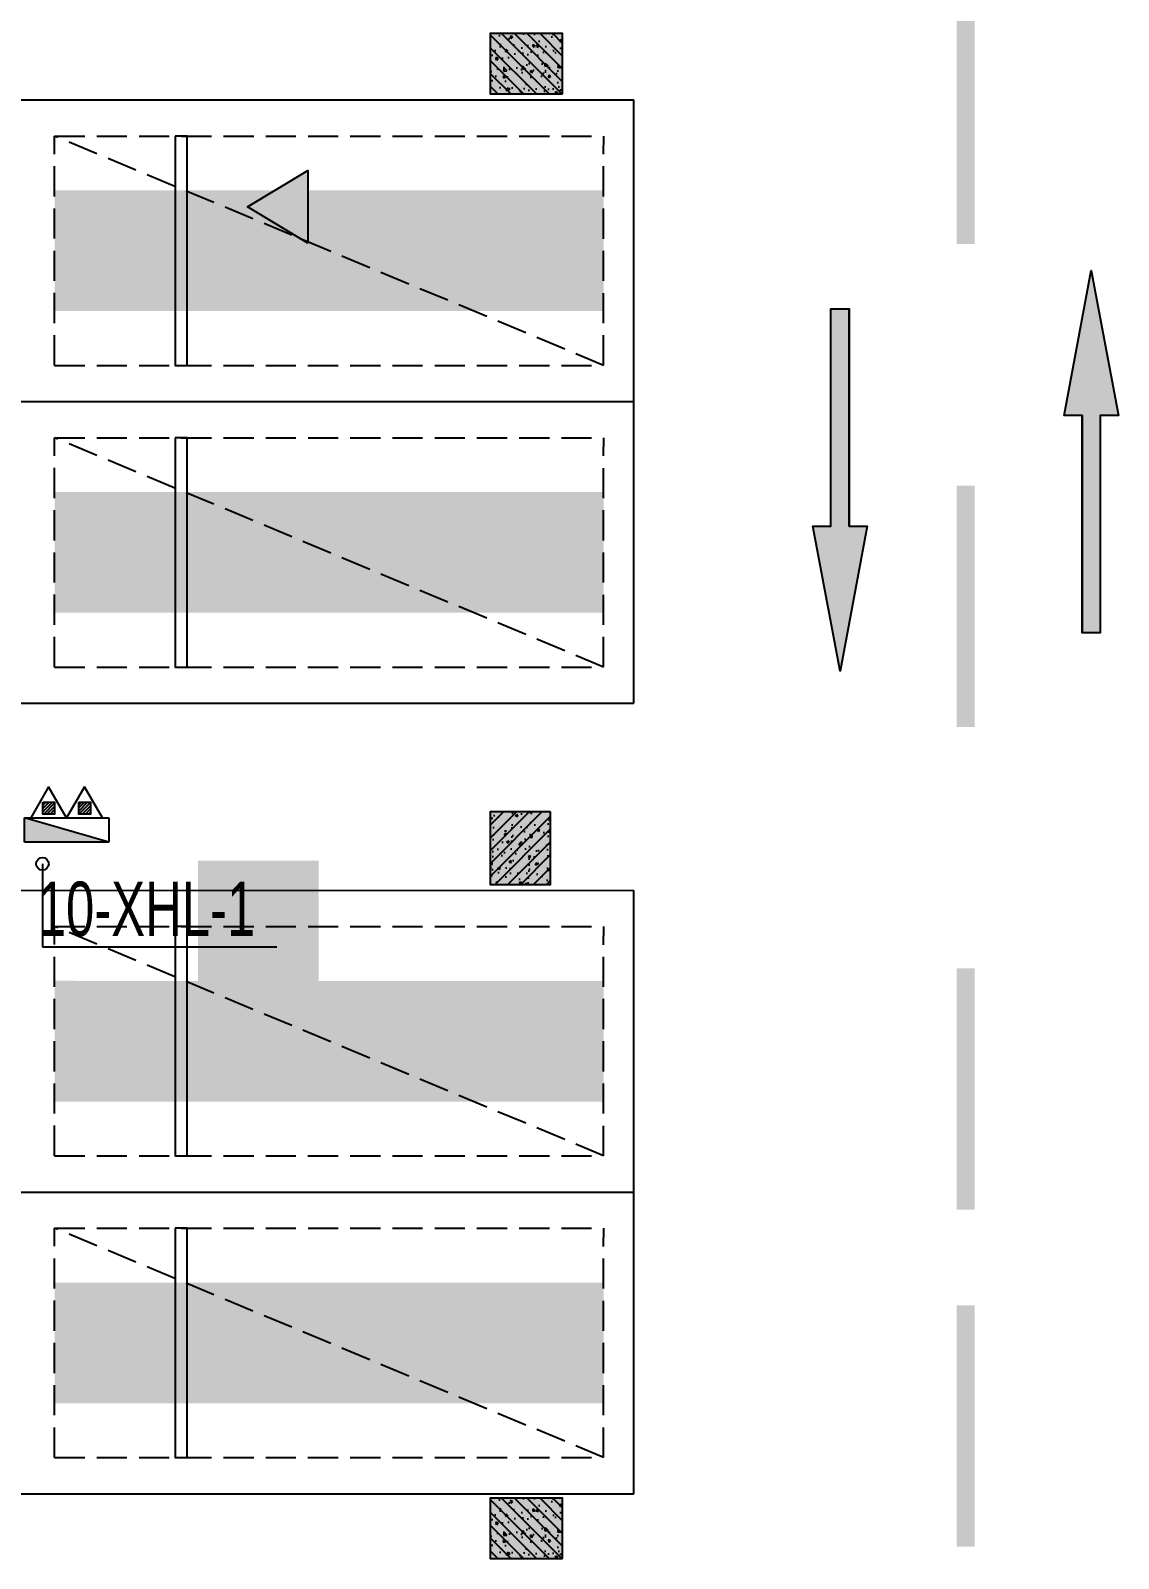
# Model space of a CAD drawing. Extents: x -1338203 to 1886333, y -783476 to 1038610.
# Drawn here: x 712458 to 721472, y -341547 to -328886 of the extents above; entities that cross this region are included whole.
import ezdxf

# ---------------------------------------------------------------- set-up
doc = ezdxf.new("R2010")
doc.units = 0
doc.header["$LTSCALE"] = 1000
doc.header["$MEASUREMENT"] = 0
doc.linetypes.add('A-001-平面B2$0$__DASH', pattern=[0.35, 0.25, -0.1])
for name, color, linetype in [('A-001-车位参照B2$0$A-001-车位参照B2$0$0A-P-PKNG-CAR(A)', 43, 'Continuous'), ('p-a-core', 1, 'Continuous'), ('p-a-regular', 5, 'Continuous'), ('S001地下二墙柱$0$S001地下二墙柱$0$0S-CC-LINE', 52, 'Continuous'), ('S001地下二墙柱$0$S001地下二墙柱$0$0S-CW-HATCH', 251, 'Continuous'), ('S001地下二墙柱$0$S001地下二墙柱$0$0S-CW-HATCH-UP', 251, 'Continuous'), ('中心线', 42, 'Continuous'), ('地面指向箭头', 7, 'Continuous'), ('负二层消火栓$0$负二层消火栓$0$0P-ACC-FH', 7, 'Continuous'), ('负二层消火栓$0$负二层消火栓$0$0P-DIM-FH', 3, 'Continuous'), ('负二层消火栓$0$负二层消火栓$0$0P-VPIPE-FH', 1, 'Continuous'), ('负二层消火栓$0$负二层消火栓$1$0P-EQUIP-FH', 7, 'Continuous')]:
    doc.layers.add(name, color=color, linetype=linetype)
doc.styles.add('负二层消火栓$0$负二层消火栓$0$AAD-S', font='aad-s.shx', dxfattribs={"width": 0.7, "bigfont": 'aad-hztxt.shx'})

# ---------------------------------------------------------------- blocks, each defined once
blk = doc.blocks.new('负二层消火栓$0$负二层消火栓$1$$TwtSys$00000546')
h = blk.add_hatch()
h.set_pattern_fill('ANSI31', color=256, scale=200, style=0)
h.set_pattern_definition([(45, (-38543.80223862439, -6670.830405693208), (-17.67766952966369, 17.67766952966369), [])])
h.paths.add_polyline_path([(-64.92232553117356, 173.7449990885525), (64.922325531159, 173.7449990885525), (64.922325531159, 43.90034802621994), (-64.92232553117356, 43.90034802621994)])
for points in [[(0, 343.6163707387423), (-198.3870041439732, 0), (198.3870041439732, 0)], [(-64.92232553117356, 173.7449990885525), (64.922325531159, 173.7449990885525), (64.922325531159, 43.90034802621994), (-64.92232553117356, 43.90034802621994)]]:
    blk.add_lwpolyline(points, close=True)
blk = doc.blocks.new('负二层消火栓$0$负二层消火栓$0$$TwtSys$00000434')
for p, q in [((-0.5, 0.5), (-0.5, -0.5)), ((-0.5, -0.5), (0.5, 0.5)), ((0.5, 0.5), (-0.5, 0.5)), ((0.5, -0.5), (0.5, 0.5)), ((-0.5, -0.5), (0.5, -0.5))]:
    blk.add_line(p, q)
blk.add_solid([(0.5, -0.5), (0.5, 0.5), (-0.5, -0.5)])
blk = doc.blocks.new('负二层消火栓')
at = {"layer": '负二层消火栓$0$负二层消火栓$0$0P-DIM-FH'}
for p, q in [((-53808.76518129488, -172180.0143940614), (-53808.76518129488, -172867.6943584192)), ((-53808.76518129488, -172867.6943584192), (-51868.1102965856, -172867.6943584192))]:
    blk.add_line(p, q, dxfattribs=at)
at = {"layer": '负二层消火栓$0$负二层消火栓$0$0P-VPIPE-FH', "linetype": 'Continuous'}
blk.add_circle((-53808.76518129488, -172180.0143940614), 52.5, dxfattribs=at)
at = {"layer": '负二层消火栓$0$负二层消火栓$0$0P-ACC-FH', "xscale": -700, "yscale": 200, "zscale": 700}
blk.add_blockref('负二层消火栓$0$负二层消火栓$0$$TwtSys$00000434', (-53608.76518129488, -171900.0143940614), dxfattribs=at)
at = {"layer": '负二层消火栓$0$负二层消火栓$1$0P-EQUIP-FH', "xscale": 0.75, "yscale": 0.75, "zscale": 0.75}
for p in [(-53757.55550406571, -171800.0154728307, 799.9981982380976), (-53459.97499784967, -171800.0154728307, 799.9981982380976)]:
    blk.add_blockref('负二层消火栓$0$负二层消火栓$1$$TwtSys$00000546', p, dxfattribs=at)
at = {"layer": '负二层消火栓$0$负二层消火栓$0$0P-DIM-FH', "color": 7, "style": '负二层消火栓$0$负二层消火栓$0$AAD-S', "width": 0.7}
blk.add_text('10-XHL-1', height=450, dxfattribs=at).set_placement((-53848.1102965856, -172777.6943584192))
blk = doc.blocks.new('S001地下二墙柱')
at = {"layer": 'S001地下二墙柱$0$S001地下二墙柱$0$0S-CW-HATCH'}
h = blk.add_hatch(color=256, dxfattribs=at)
h.dxf.hatch_style = 1
h.paths.add_polyline_path([(-49498.75519263977, -165800.0611227624), (-49498.75519263977, -165300.0611227624), (-50098.75519263977, -165300.0611227624), (-50098.75519263977, -165800.0611227624)])
h = blk.add_hatch(color=256, dxfattribs=at)
h.dxf.hatch_style = 1
h.paths.add_polyline_path([(-49598.76141808229, -171750.0143940613), (-50098.76141808229, -171750.0143940613), (-50098.76141808229, -172350.0143940613), (-49598.76141808229, -172350.0143940613)])
h = blk.add_hatch(color=256, dxfattribs=at)
h.dxf.hatch_style = 1
h.paths.add_polyline_path([(-49498.76141808229, -177935.8904461758), (-49498.76141808229, -177435.8904461758), (-50098.76141808229, -177435.8904461758), (-50098.76141808229, -177935.8904461758)])
at = {"layer": 'S001地下二墙柱$0$S001地下二墙柱$0$0S-CW-HATCH-UP'}
h = blk.add_hatch(dxfattribs=at)
h.set_pattern_fill('钢筋混凝土', color=256, scale=30, angle=-90.00000000000001)
h.set_pattern_definition([(315, (-40547.02823196584, -198110.7937252749), (53.03300858899107, 53.03300858899105), []), (320, (-40547.02823196584, -198110.7937252749), (-18.82564049477857, -215.178054780226), [22.5, -247.5]), (265, (-40547.02823196584, -198110.7937252749), (225.6576401100035, 41.62540008389996), [18, -198]), (10.45139999999999, (-40548.5970339668, -198128.7252292749), (206.831862618286, -173.5528145142065), [19.122057, -210.3426336]), (316.1842, (-40487.02823196584, -198110.7937252749), (-49.65570429870548, -320.1723145876933), [33.74999999999982, -371.2499999999986]), (6.635599999999986, (-40491.16622406663, -198137.474748775), (292.2353612701324, -280.3988116646111), [28.68308639999907, -315.5138999999851]), (261.1841999999999, (-40487.02823196584, -198110.7937252749), (292.2355802775973, -280.3985835400882), [26.99999999999908, -296.9999999999852]), (291, (-40502.02823196584, -198140.7937252749), (-120.7856671996017, -179.0721156355385), [22.5, -247.5]), (236, (-40502.02823196584, -198140.7937252749), (217.5450135140559, -72.99459957647456), [18, -198]), (341.4514, (-40512.09371376457, -198155.7163951749), (96.75914901298567, -252.066788574447), [19.122057, -210.3426336]), (307.5, (-40547.02823196584, -198110.7937252749), (99.86815614939344, -3.647956595187219), [0, -195.5999999999986, 0, -200.9999999999986, 0, -198.7499999999986]), (277.5, (-40547.02823196584, -198110.7937252749), (118.3235135647081, -78.92086123264461), [0, -114.6, 0, -191.1, 0, -75.74999999999999]), (237.5, (-40547.02823196584, -198043.8937252749), (-6.766461520313956, -160.1467308517227), [0, -75, 0, -234, 0, -310.5]), (227.5, (-40547.02823196584, -198013.8937252749), (30.03149469969529, -174.9558508027159), [0, -97.5, 0, -155.4, 0, -220.5])])
h.paths.add_polyline_path([(-49498.75519263977, -165800.0611227624), (-49498.75519263977, -165300.0611227624), (-50098.75519263977, -165300.0611227624), (-50098.75519263977, -165800.0611227624)])
h = blk.add_hatch(dxfattribs=at)
h.set_pattern_fill('钢筋混凝土', color=256, scale=30)
h.set_pattern_definition([(45, (-17288.02881556796, -162798.2874333874), (-53.03300858899106, 53.03300858899107), []), (49.99999999999999, (-17288.02881556796, -162798.2874333874), (215.178054780226, -18.82564049477853), [22.5, -247.5]), (355, (-17288.02881556796, -162798.2874333874), (-41.6254000839, 225.6576401100035), [18, -198]), (100.4514, (-17270.09731156798, -162799.8562353874), (173.5528145142065, 206.8318626182861), [19.122057, -210.3426336]), (46.18420000000002, (-17288.02881556796, -162738.2874333874), (320.1723145876933, -49.65570429870542), [33.74999999999802, -371.2499999999842]), (96.6356, (-17261.3477920671, -162742.4254254874), (280.398811664611, 292.2353612701325), [28.6830864, -315.5139]), (351.1842, (-17288.02881556796, -162738.2874333874), (280.3985835400882, 292.2355802775974), [27, -297]), (21, (-17258.02881556796, -162753.2874333874), (179.0721156355385, -120.7856671996016), [22.5, -247.5]), (326.0000000000001, (-17258.02881556796, -162753.2874333874), (72.99459957647451, 217.5450135140559), [18, -198]), (71.4514, (-17243.10614566924, -162763.3529151874), (252.066788574447, 96.75914901298572), [19.122057, -210.3426336]), (37.50000000000001, (-17288.02881556796, -162798.2874333874), (3.647956595187201, 99.86815614939344), [0, -195.6, 0, -201, 0, -198.75]), (7.499999999999999, (-17288.02881556796, -162798.2874333874), (78.92086123264458, 118.3235135647081), [0, -114.6, 0, -191.1, 0, -75.75]), (327.5, (-17354.92881556833, -162798.2874333874), (160.1467308517227, -6.766461520313927), [0, -75, 0, -234, 0, -310.5]), (317.5, (-17384.92881556833, -162798.2874333874), (174.9558508027159, 30.03149469969532), [0, -97.5, 0, -155.4, 0, -220.5])])
h.paths.add_polyline_path([(-49598.76141808229, -171750.0143940613), (-50098.76141808229, -171750.0143940613), (-50098.76141808229, -172350.0143940613), (-49598.76141808229, -172350.0143940613)])
h = blk.add_hatch(dxfattribs=at)
h.set_pattern_fill('钢筋混凝土', color=256, scale=30, angle=-90.00000000000001)
h.set_pattern_definition([(315, (-40547.03445740836, -210246.6230486882), (53.03300858899107, 53.03300858899105), []), (320, (-40547.03445740836, -210246.6230486882), (-18.82564049477857, -215.178054780226), [22.5, -247.5]), (265, (-40547.03445740836, -210246.6230486882), (225.6576401100035, 41.62540008389996), [18, -198]), (10.45139999999999, (-40548.60325940745, -210264.5545526882), (206.831862618286, -173.5528145142065), [19.122057, -210.3426336]), (316.1842, (-40487.03445740836, -210246.6230486882), (-49.65570429870548, -320.1723145876933), [33.74999999999982, -371.2499999999986]), (6.635599999999986, (-40491.17244950728, -210273.3040721883), (292.2353612701324, -280.3988116646111), [28.68308639999905, -315.5138999999848]), (261.1841999999999, (-40487.03445740836, -210246.6230486882), (292.2355802775973, -280.3985835400882), [26.99999999999905, -296.9999999999849]), (291, (-40502.03445740836, -210276.6230486882), (-120.7856671996017, -179.0721156355385), [22.5, -247.5]), (236, (-40502.03445740836, -210276.6230486882), (217.5450135140559, -72.99459957647456), [18, -198]), (341.4514, (-40512.09993920708, -210291.5457185882), (96.75914901298567, -252.066788574447), [19.122057, -210.3426336]), (307.5, (-40547.03445740836, -210246.6230486882), (99.86815614939344, -3.647956595187219), [0, -195.5999999999986, 0, -200.9999999999986, 0, -198.7499999999986]), (277.5, (-40547.03445740836, -210246.6230486882), (118.3235135647081, -78.92086123264461), [0, -114.6, 0, -191.1, 0, -75.74999999999999]), (237.5, (-40547.03445740836, -210179.7230486882), (-6.766461520313956, -160.1467308517227), [0, -75, 0, -234, 0, -310.5]), (227.5, (-40547.03445740836, -210149.7230486882), (30.03149469969529, -174.9558508027159), [0, -97.5, 0, -155.4, 0, -220.5])])
h.paths.add_polyline_path([(-49498.76141808229, -177935.8904461758), (-49498.76141808229, -177435.8904461758), (-50098.76141808229, -177435.8904461758), (-50098.76141808229, -177935.8904461758)])
at = {"layer": 'S001地下二墙柱$0$S001地下二墙柱$0$0S-CC-LINE', "color": 1}
for points in [[(-49498.75519263977, -165800.0611227624), (-49498.75519263977, -165300.0611227624), (-50098.75519263977, -165300.0611227624), (-50098.75519263977, -165800.0611227624)], [(-49598.76141808229, -171750.0143940613), (-50098.76141808229, -171750.0143940613), (-50098.76141808229, -172350.0143940613), (-49598.76141808229, -172350.0143940613)]]:
    blk.add_lwpolyline(points, close=True, dxfattribs=at)
at = {"layer": 'S001地下二墙柱$0$S001地下二墙柱$0$0S-CC-LINE', "color": 4}
blk.add_lwpolyline([(-49498.76141808229, -177935.8904461758), (-49498.76141808229, -177435.8904461758), (-50098.76141808229, -177435.8904461758), (-50098.76141808229, -177935.8904461758)], close=True, dxfattribs=at)
blk = doc.blocks.new('直行')
at = {"layer": '地面指向箭头'}
blk.add_hatch(color=251, dxfattribs=at).paths.add_polyline_path([(-29241.18088326603, 4059962.360158878), (-29466.27287976909, 4058761.86951086), (-29316.21154876752, 4058761.86951086), (-29316.21154876659, 4056961.133538832), (-29166.15021776455, 4056961.133538832), (-29166.15021776501, 4058761.86951086), (-29016.0888867625, 4058761.86951086)])
at = {"layer": '地面指向箭头', "color": 251}
blk.add_lwpolyline([(-29316.21154876472, 4058761.869510867), (-29316.21154876472, 4056961.133538832), (-29316.21154876472, 4058761.869510867), (-29316.21154876472, 4058761.869510867), (-29466.27287976723, 4058761.869510867), (-29241.18088326324, 4059962.36015889), (-29016.08888675878, 4058761.869510867), (-29166.15021776175, 4058761.869510867), (-29166.15021776129, 4056961.133538832), (-29316.21154876472, 4056961.133538832), (-29316.21154876472, 4056961.133538832)], dxfattribs=at)
blk = doc.blocks.new('A$C3d42903c')
at = {"layer": '中心线', "color": 251, "const_width": 150}
for points in [[(307560.2413701406, 200582.78725531), (307560.2413701406, 198582.78725531)], [(307560.2413701406, 196582.78725531), (307560.2413701406, 194582.78725531)], [(307560.2413701406, 192582.78725531), (307560.2413701406, 190582.78725531)], [(307560.2413701406, 189788.7252428107), (307560.2413701406, 187788.7252428107)]]:
    blk.add_lwpolyline(points, dxfattribs=at)
at = {"layer": '地面指向箭头', "color": 251}
blk.add_blockref('直行', (337842.3217482195, -3861599.028817023), dxfattribs=at)
at = {"layer": '地面指向箭头', "color": 251, "rotation": 180}
blk.add_blockref('直行', (277278.1609920616, 4255007.205535723), dxfattribs=at)
blk = doc.blocks.new('A$Cb720460c')
at = {"layer": '地面指向箭头'}
h = blk.add_hatch(color=251, dxfattribs=at)
h.dxf.hatch_style = 1
h.paths.add_polyline_path([(302110.414500813, 198591.8720880379), (301610.4146350906, 198891.8723118338), (302110.4147693682, 199191.8720880378)])
at = {"layer": '地面指向箭头', "color": 251, "elevation": 1.056517075728393e-10, "flags": 128}
blk.add_lwpolyline([(302110.414500813, 198591.8720880379), (301610.4146350906, 198891.8723118338), (302110.4147693682, 199191.8720880378), (302110.414500813, 198591.8720880379)], dxfattribs=at)
blk = doc.blocks.new('A-001-车位参照B2$0$A-001-车位参照B2$0$ddd')
for p, q in [((0.1196331636165269, 2499.734631010215), (5300.119627203792, 2499.986558642588)), ((0.1196331636165269, 2499.734631010215), (0.2384704556898214, -0.2653666055994108)), ((5300.119627203792, 2499.986558642588), (5300.238464436203, -0.01343849650584161)), ((0.2384704556898214, -0.2653666055994108), (5300.238464436203, -0.01343849650584161))]:
    blk.add_line(p, q)
at = {"linetype": 'A-001-平面B2$0$__DASH'}
for p, q in [((500.1338930671918, 2199.758391137235), (5050.133887941134, 2199.974675002741)), ((500.1338930671918, 2199.758391137235), (500.2242094210233, 299.7583935214207)), ((5050.133887941134, 2199.974675002741), (5050.224204235303, 299.9746773870429)), ((500.2242094210233, 299.7583935214207), (5050.224204235303, 299.9746773870429))]:
    blk.add_line(p, q, dxfattribs=at)
blk.add_lwpolyline([(5050.133887941134, 2199.974675002741), (500.2242094210233, 299.7583935214207)], dxfattribs=at)
blk.add_lwpolyline([(1500.224208288535, 299.8059285574127), (1500.133891934704, 2199.805926173227), (1600.133891815436, 2199.810679533752), (1600.224208169326, 299.8106819179375)], close=True)
at = {"layer": 'p-a-regular', "ltscale": 0.002, "const_width": 999.9999999999999}
blk.add_lwpolyline([(5050.179046088189, 1249.974676194834), (500.1790512440493, 1249.758392329211)], dxfattribs=at)

msp = doc.modelspace()

# ---------------------------------------------------------------- linework, layer by layer
at = {"layer": 'p-a-core', "color": 3, "ltscale": 0.002, "const_width": 1000, "elevation": -83050.00000000013}
msp.add_lwpolyline([(714346.354965296, -335764.8241922883), (714346.354965296, -337564.8241922883)], dxfattribs=at)

# ---------------------------------------------------------------- block references
at = {"ltscale": 0.002}
for name, p in [('S001地下二墙柱', (766365.3671995364, -163610.9267240381)), ('负二层消火栓', (766365.3667022258, -163610.9265942949)), ('A$C3d42903c', (412646.1906152107, -529238.6893982684)), ('A$Cb720460c', (412646.1912085176, -529238.6898988263))]:
    msp.add_blockref(name, p, dxfattribs=at)
at = {"layer": 'A-001-车位参照B2$0$A-001-车位参照B2$0$0A-P-PKNG-CAR(A)', "linetype": 'Continuous', "xscale": -1, "rotation": 179.9972764593919}
for p in [(712156.5990753182, -329460.642232983), (712156.5990749631, -331960.6422329467), (712156.5990746078, -336010.6422329821), (712156.5990776963, -338510.6422329458)]:
    msp.add_blockref('A-001-车位参照B2$0$A-001-车位参照B2$0$ddd', p, dxfattribs=at)

doc.saveas('drawing.dxf')
